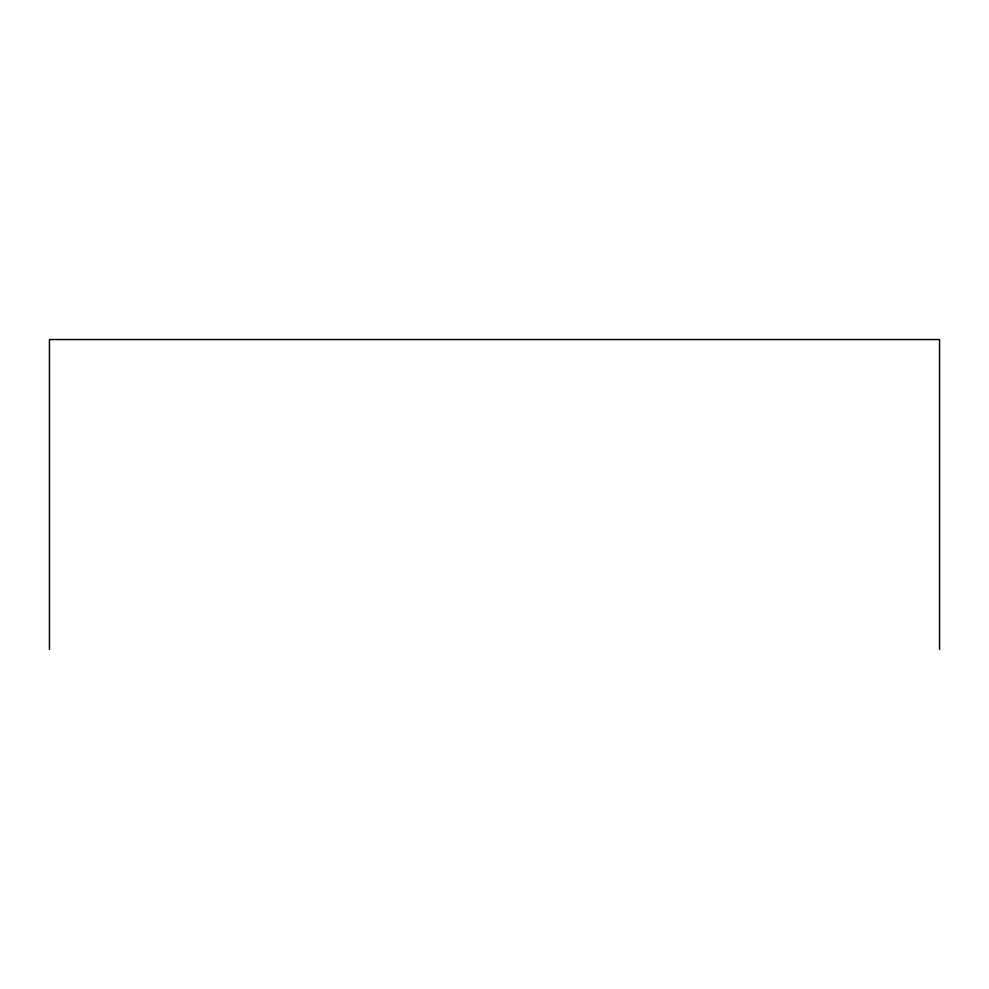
<?xml version="1.0" encoding="UTF-8"?>
<svg xmlns="http://www.w3.org/2000/svg" width="989" height="989" viewBox="0 0 989 989"><rect width="100%" height="100%" fill="white"/><g stroke="black" fill="none" stroke-linecap="round" stroke-linejoin="round"><path stroke-width="1.48" d="M939.55 649.452L939.55 339.548L49.45 339.548L49.45 649.452"/></g></svg>
